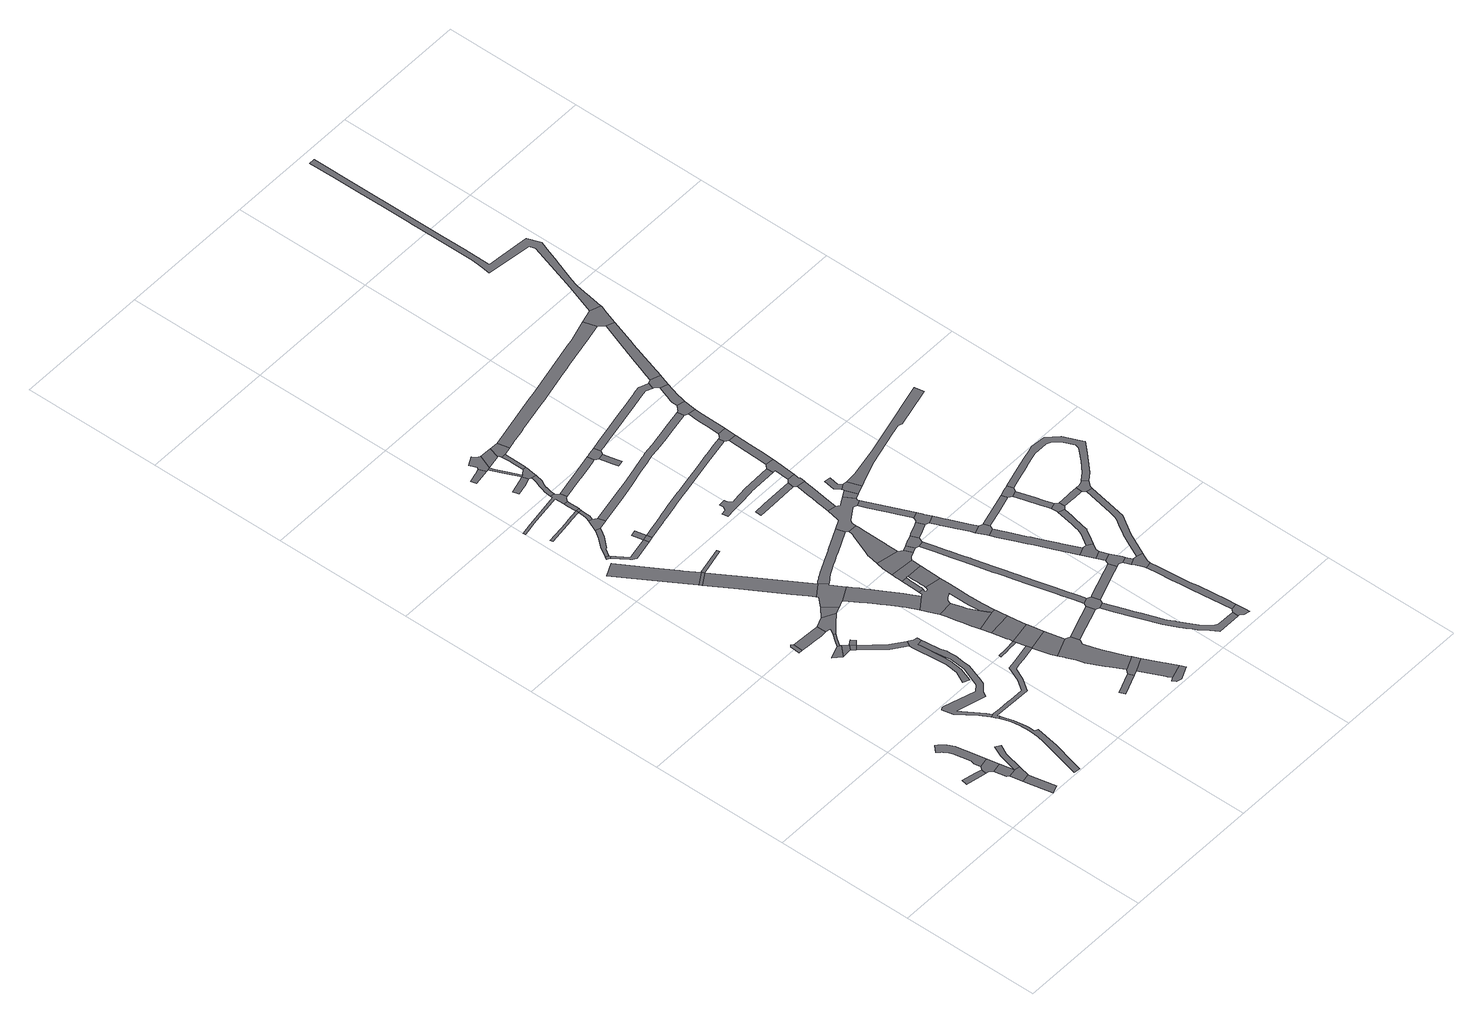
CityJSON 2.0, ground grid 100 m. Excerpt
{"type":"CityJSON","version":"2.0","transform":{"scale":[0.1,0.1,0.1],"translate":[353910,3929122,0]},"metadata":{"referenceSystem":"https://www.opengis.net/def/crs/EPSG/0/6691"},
"CityObjects":{
"road1":{"type":"Road","attributes":{"RoadStructureAttribute.sectionType":"1"},"geometry":[{"type":"MultiSurface","lod":"1","boundaries":[[[0,1,2,3,4,5]]]}]},
"road2":{"type":"Road","attributes":{"RoadStructureAttribute.sectionType":"1"},"geometry":[{"type":"MultiSurface","lod":"1","boundaries":[[[6,7,8,9,10,11]]]}]},
"road3":{"type":"Road","geometry":[{"type":"MultiSurface","lod":"1","boundaries":[[[12,13,14,0,5,15,16]]]}]},
"road4":{"type":"Road","attributes":{"RoadStructureAttribute.sectionType":"1"},"geometry":[{"type":"MultiSurface","lod":"1","boundaries":[[[17,18,19,20,12,16]]]}]},
"road5":{"type":"Road","geometry":[{"type":"MultiSurface","lod":"1","boundaries":[[[21,20,19,6,11]]]}]},
"road6":{"type":"Road","attributes":{"RoadStructureAttribute.sectionType":"1"},"geometry":[{"type":"MultiSurface","lod":"1","boundaries":[[[22,23,24,25,26,27,28,29,30,31,32,33,34,35,36,37,38,39,40,41,42,43,44,45,46,47,14,13]]]}]},
"road7":{"type":"Road","attributes":{"RoadStructureAttribute.sectionType":"1"},"geometry":[{"type":"MultiSurface","lod":"1","boundaries":[[[21,48,49,50,51,20]]]}]},
"road8":{"type":"Road","attributes":{"RoadStructureAttribute.sectionType":"1"},"geometry":[{"type":"MultiSurface","lod":"1","boundaries":[[[52,53,54,55,56,57,58,59,60,61,62,63,64,65,66,67,68,69,70,71,72,73]]]}]},
"road9":{"type":"Road","geometry":[{"type":"MultiSurface","lod":"1","boundaries":[[[74,75,76,77,78]]]}]},
"road10":{"type":"Road","attributes":{"RoadStructureAttribute.sectionType":"1"},"geometry":[{"type":"MultiSurface","lod":"1","boundaries":[[[79,80,81,82,83]]]}]},
"road11":{"type":"Road","geometry":[{"type":"MultiSurface","lod":"1","boundaries":[[[84,85,86,87,88,89,90,91,92,93,94,95,96,97,98,99,100,101,102,103,104,105,106,107,108,109,110,111,112,113,114,115,116,117,118,119,120,121,122]]]}]},
"road12":{"type":"Road","geometry":[{"type":"MultiSurface","lod":"1","boundaries":[[[81,80,123,124]]]}]},
"road13":{"type":"Road","attributes":{"RoadStructureAttribute.sectionType":"1"},"geometry":[{"type":"MultiSurface","lod":"1","boundaries":[[[76,125,126,127,128,129,130,77]]]}]},
"road14":{"type":"Road","geometry":[{"type":"MultiSurface","lod":"1","boundaries":[[[131,124,123,132]]]}]},
"road15":{"type":"Road","attributes":{"RoadStructureAttribute.sectionType":"1"},"geometry":[{"type":"MultiSurface","lod":"1","boundaries":[[[82,133,134,135,136,83]]]}]},
"road16":{"type":"Road","geometry":[{"type":"MultiSurface","lod":"1","boundaries":[[[131,137,138,124]]]}]},
"road17":{"type":"Road","geometry":[{"type":"MultiSurface","lod":"1","boundaries":[[[132,139,140,141,142,131]]]}]},
"road18":{"type":"Road","attributes":{"RoadStructureAttribute.sectionType":"1"},"geometry":[{"type":"MultiSurface","lod":"1","boundaries":[[[143,144,145,146,147,148,149,150,151,152]]]}]},
"road19":{"type":"Road","attributes":{"RoadStructureAttribute.sectionType":"1"},"geometry":[{"type":"MultiSurface","lod":"1","boundaries":[[[153,154,155,156,157,158,159,160,122,121,161,162,52,73,163,164,165,166,167,168,169,170,171]]]}]},
"road20":{"type":"Road","geometry":[{"type":"MultiSurface","lod":"1","boundaries":[[[172,173,174,175,176]]]}]},
"road21":{"type":"Road","attributes":{"RoadStructureAttribute.sectionType":"1"},"geometry":[{"type":"MultiSurface","lod":"1","boundaries":[[[177,178,179,180,181,182,183,184,185,186,187,188,103,102,189,190,191,141,140]]]}]},
"road22":{"type":"Road","geometry":[{"type":"MultiSurface","lod":"1","boundaries":[[[192,129,128,193,194,195,135,134,196,197]]]}]},
"road23":{"type":"Road","geometry":[{"type":"MultiSurface","lod":"1","boundaries":[[[198,199,146,145,200]]]}]},
"road24":{"type":"Road","attributes":{"RoadStructureAttribute.sectionType":"1"},"geometry":[{"type":"MultiSurface","lod":"1","boundaries":[[[201,202,203,204,205,206,207,208,176,175,209,210,211,212,213,214,215]]]}]},
"road25":{"type":"Road","attributes":{"RoadStructureAttribute.sectionType":"1"},"geometry":[{"type":"MultiSurface","lod":"1","boundaries":[[[216,217,218,219,220,221,222,223,224,174,173]]]}]},
"road26":{"type":"Road","attributes":{"RoadStructureAttribute.sectionType":"1"},"geometry":[{"type":"MultiSurface","lod":"1","boundaries":[[[225,192,197,226]]]}]},
"road27":{"type":"Road","attributes":{"RoadStructureAttribute.sectionType":"1"},"geometry":[{"type":"MultiSurface","lod":"1","boundaries":[[[227,228,229,230,231,232,233,234]]]}]},
"road28":{"type":"Road","attributes":{"function":"3","RoadStructureAttribute.sectionType":"1"},"geometry":[{"type":"MultiSurface","lod":"1","boundaries":[[[235,236,237,238,239,240,241,242,243,198,200]]]}]},
"road29":{"type":"Road","attributes":{"RoadStructureAttribute.sectionType":"1"},"geometry":[{"type":"MultiSurface","lod":"1","boundaries":[[[244,245,246,247,248,249,250,251,252,253,254,255,256,257,258]]]}]},
"road30":{"type":"Road","attributes":{"RoadStructureAttribute.sectionType":"1"},"geometry":[{"type":"MultiSurface","lod":"1","boundaries":[[[198,259,260,261,199]]]}]},
"road31":{"type":"Road","geometry":[{"type":"MultiSurface","lod":"1","boundaries":[[[262,263,264,265,266,201,215]]]}]},
"road32":{"type":"Road","geometry":[{"type":"MultiSurface","lod":"1","boundaries":[[[267,220,219,268]]]}]},
"road33":{"type":"Road","geometry":[{"type":"MultiSurface","lod":"1","boundaries":[[[241,269,225,226,270,271,272,273,274,275,242]]]}]},
"road34":{"type":"Road","attributes":{"RoadStructureAttribute.sectionType":"1"},"geometry":[{"type":"MultiSurface","lod":"1","boundaries":[[[276,277,278,279,280,281,282,283,284,285,286]]]}]},
"road35":{"type":"Road","geometry":[{"type":"MultiSurface","lod":"1","boundaries":[[[287,288,220,267]]]}]},
"road36":{"type":"Road","attributes":{"RoadStructureAttribute.sectionType":"1"},"geometry":[{"type":"MultiSurface","lod":"1","boundaries":[[[289,290,291,292]]]}]},
"road37":{"type":"Road","attributes":{"RoadStructureAttribute.sectionType":"1"},"geometry":[{"type":"MultiSurface","lod":"1","boundaries":[[[264,293,294,295,234,296,297,265]]]}]},
"road38":{"type":"Road","geometry":[{"type":"MultiSurface","lod":"1","boundaries":[[[234,295,298,299,227]]]}]},
"road39":{"type":"Road","geometry":[{"type":"MultiSurface","lod":"1","boundaries":[[[300,301,302,251,250,303,227]]]}]},
"road40":{"type":"Road","geometry":[{"type":"MultiSurface","lod":"1","boundaries":[[[304,305,306,307,308,309]]]}]},
"road41":{"type":"Road","attributes":{"function":"3","RoadStructureAttribute.sectionType":"1"},"geometry":[{"type":"MultiSurface","lod":"1","boundaries":[[[310,311,312,313,314,315,316,317,318,319,320,273,272,321,322,323,324,325,326,327,328,329]]]}]},
"road42":{"type":"Road","geometry":[{"type":"MultiSurface","lod":"1","boundaries":[[[330,331,332,333,334,335]]]}]},
"road43":{"type":"Road","attributes":{"function":"3","RoadStructureAttribute.sectionType":"1"},"geometry":[{"type":"MultiSurface","lod":"1","boundaries":[[[336,337,338,339,340,341,342,170]]]}]},
"road44":{"type":"Road","geometry":[{"type":"MultiSurface","lod":"1","boundaries":[[[170,342,343,344,345,286,285,171]]]}]},
"road45":{"type":"Road","geometry":[{"type":"MultiSurface","lod":"1","boundaries":[[[346,347,348,340,339,349,350,351,352,353,354,355,356,357,358,359,360,361,362]]]}]},
"road46":{"type":"Road","attributes":{"RoadStructureAttribute.sectionType":"1"},"geometry":[{"type":"MultiSurface","lod":"1","boundaries":[[[363,364,365,366,367,368,369,257,256,370,371,372,373,374,375,376,377]]]}]},
"road47":{"type":"Road","attributes":{"function":"3","RoadStructureAttribute.sectionType":"1"},"geometry":[{"type":"MultiSurface","lod":"1","boundaries":[[[345,378,379,380,381,382,383,286]]]}]},
"road48":{"type":"Road","attributes":{"function":"3","RoadStructureAttribute.sectionType":"1"},"geometry":[{"type":"MultiSurface","lod":"1","boundaries":[[[384,385,386,387,388,389,390,391,392,393,394,395,396,397,398]]]}]},
"road49":{"type":"Road","geometry":[{"type":"MultiSurface","lod":"1","boundaries":[[[399,400,401,402,403,404,405,304,309]]]}]},
"road50":{"type":"Road","geometry":[{"type":"MultiSurface","lod":"1","boundaries":[[[356,292,291,406,407,357]]]}]},
"road51":{"type":"Road","geometry":[{"type":"MultiSurface","lod":"1","boundaries":[[[381,380,408,409,410,411,412,413,391,390]]]}]},
"road52":{"type":"Road","geometry":[{"type":"MultiSurface","lod":"1","boundaries":[[[414,310,329,415,398,397,416,417,418,419,420,421,422,423,424,425,426,427,411,410,428,429,430,431,432,433,434,435,436,437,438,439,440,441,442,443,444]]]}]},
"road53":{"type":"Road","attributes":{"RoadStructureAttribute.sectionType":"1"},"geometry":[{"type":"MultiSurface","lod":"1","boundaries":[[[400,399,445,446,447,335,448,449,450,451,400,452,453,401]]]}]},
"road54":{"type":"Road","geometry":[{"type":"MultiSurface","lod":"1","boundaries":[[[454,455,448,335,334,363,377,456,457,458]]]}]},
"road55":{"type":"Road","attributes":{"function":"3","RoadStructureAttribute.sectionType":"1"},"geometry":[{"type":"MultiSurface","lod":"1","boundaries":[[[459,460,407,406,461,462,463,464,465]]]}]},
"road56":{"type":"Road","geometry":[{"type":"MultiSurface","lod":"1","boundaries":[[[464,466,467,468,469,465]]]}]},
"road57":{"type":"Road","geometry":[{"type":"MultiSurface","lod":"1","boundaries":[[[443,470,471,472,473,474,475,476,477,478,444]]]}]},
"road58":{"type":"Road","attributes":{"RoadStructureAttribute.sectionType":"1"},"geometry":[{"type":"MultiSurface","lod":"1","boundaries":[[[479,480,481,482,483,484,485,454,458]]]}]},
"road59":{"type":"Road","attributes":{"RoadStructureAttribute.sectionType":"1"},"geometry":[{"type":"MultiSurface","lod":"1","boundaries":[[[275,486,487,488,489,490,491,492,493,494,495,496,497,498,499,500,501,502,503,504,505,506,507,508,242]]]}]},
"road60":{"type":"Road","attributes":{"RoadStructureAttribute.sectionType":"1"},"geometry":[{"type":"MultiSurface","lod":"1","boundaries":[[[509,510,511,512,254,253,513,514,515,516,517,518]]]}]},
"road61":{"type":"Road","geometry":[{"type":"MultiSurface","lod":"1","boundaries":[[[453,452,519,482,481,520,521]]]}]},
"road62":{"type":"Road","attributes":{"RoadStructureAttribute.sectionType":"1"},"geometry":[{"type":"MultiSurface","lod":"1","boundaries":[[[522,523,524,525,526,527,528,436,435]]]}]},
"road63":{"type":"Road","geometry":[{"type":"MultiSurface","lod":"1","boundaries":[[[522,529,530,531,532,533,534,477,476,535,536,537,523]]]}]},
"road64":{"type":"Road","attributes":{"RoadStructureAttribute.sectionType":"1"},"geometry":[{"type":"MultiSurface","lod":"1","boundaries":[[[347,538,539,540,541,542,543,544,545,348]]]}]},
"road65":{"type":"Road","geometry":[{"type":"MultiSurface","lod":"1","boundaries":[[[546,531,530,547,548,549,550,551,552,553]]]}]},
"road66":{"type":"Road","attributes":{"RoadStructureAttribute.sectionType":"1"},"geometry":[{"type":"MultiSurface","lod":"1","boundaries":[[[552,554,555,556,557,558,559,560,561,562,563,564,565,566,567,553]]]}]},
"road67":{"type":"Road","attributes":{"RoadStructureAttribute.sectionType":"1"},"geometry":[{"type":"MultiSurface","lod":"1","boundaries":[[[568,569,570,571,572,573,574,575,576,577,578,579,580,581,582,583,584,585,586,587,588,589,590,591,592,593,594,595,267,268]]]}]},
"road68":{"type":"Road","geometry":[{"type":"MultiSurface","lod":"1","boundaries":[[[596,597,598,599,600,601]]]}]},
"road69":{"type":"Road","geometry":[{"type":"MultiSurface","lod":"1","boundaries":[[[602,603,509,518,601,600,604,605]]]}]},
"road70":{"type":"Road","attributes":{"RoadStructureAttribute.sectionType":"1"},"geometry":[{"type":"MultiSurface","lod":"1","boundaries":[[[606,607,608,609,610,611,612,613,614,615,616,617,263,262,618,619,620,621,622,623,624,625,626,627,628,629]]]}]},
"road71":{"type":"Road","attributes":{"RoadStructureAttribute.sectionType":"1"},"geometry":[{"type":"MultiSurface","lod":"1","boundaries":[[[549,630,631,550]]]}]},
"road72":{"type":"Road","geometry":[{"type":"MultiSurface","lod":"1","boundaries":[[[543,542,632,633,634,635,636,637]]]}]},
"road73":{"type":"Road","attributes":{"RoadStructureAttribute.sectionType":"1"},"geometry":[{"type":"MultiSurface","lod":"1","boundaries":[[[636,638,639,640,641,642,643,644,645,646,647,648,649,650,651,652,653,654,655,656,657,658,659,660,661,662,663,664,665,666,667,668,669,670,671,672,673,637]]]}]},
"road74":{"type":"Road","attributes":{"RoadStructureAttribute.sectionType":"1"},"geometry":[{"type":"MultiSurface","lod":"1","boundaries":[[[674,675,676,677,678,679,680,681,682,683,684,685,686,687,688,689,690,691,692,693]]]}]},
"road75":{"type":"Road","geometry":[{"type":"MultiSurface","lod":"1","boundaries":[[[657,656,694,695,696,697,698,631,630]]]}]},
"road76":{"type":"Road","attributes":{"RoadStructureAttribute.sectionType":"1"},"geometry":[{"type":"MultiSurface","lod":"1","boundaries":[[[699,700,701,702,703,704]]]}]},
"road77":{"type":"Road","geometry":[{"type":"MultiSurface","lod":"1","boundaries":[[[705,706,707,708,709,710,711,712,713,714,715,497,496,561,560,716,717,718,719,720]]]}]},
"road78":{"type":"Road","attributes":{"RoadStructureAttribute.sectionType":"1"},"geometry":[{"type":"MultiSurface","lod":"1","boundaries":[[[721,722,723,724,725,726,727,728,729,730,731,732,633,632,733,734,735,736,737,738,739,740,741,742,743,744,745,746,747]]]}]},
"road79":{"type":"Road","attributes":{"RoadStructureAttribute.sectionType":"1"},"geometry":[{"type":"MultiSurface","lod":"1","boundaries":[[[748,749,750,751,752,753,754,755,756,696,695]]]}]},
"road80":{"type":"Road","attributes":{"RoadStructureAttribute.sectionType":"1"},"geometry":[{"type":"MultiSurface","lod":"1","boundaries":[[[757,758,759,760,761,762,712,711,763,764,765,766,767]]]}]},
"road81":{"type":"Road","attributes":{"RoadStructureAttribute.sectionType":"1"},"geometry":[{"type":"MultiSurface","lod":"1","boundaries":[[[768,769,770,771,772,773,635,634,774,775,776,777,778,779,780]]]}]},
"road82":{"type":"Road","geometry":[{"type":"MultiSurface","lod":"1","boundaries":[[[767,766,781,782,783,784,785,786,787,788,699,704]]]}]},
"road83":{"type":"Road","attributes":{"RoadStructureAttribute.sectionType":"1"},"geometry":[{"type":"MultiSurface","lod":"1","boundaries":[[[789,790,791,792,793,794,795,705,720]]]}]},
"road84":{"type":"Road","geometry":[{"type":"MultiSurface","lod":"1","boundaries":[[[796,797,798,795,794,799,752,751,800]]]}]},
"road85":{"type":"Road","geometry":[{"type":"MultiSurface","lod":"1","boundaries":[[[801,802,708,707]]]}]},
"road86":{"type":"Road","attributes":{"RoadStructureAttribute.sectionType":"1"},"geometry":[{"type":"MultiSurface","lod":"1","boundaries":[[[803,804,805,806,807,808,809,810,811,812,813,814,815,796,800]]]}]},
"road87":{"type":"Road","geometry":[{"type":"MultiSurface","lod":"1","boundaries":[[[816,788,787,817,818,819,820,821,674,693]]]}]},
"road88":{"type":"Road","geometry":[{"type":"MultiSurface","lod":"1","boundaries":[[[746,822,823,824,825,826,827,828,747]]]}]},
"road89":{"type":"Road","geometry":[{"type":"MultiSurface","lod":"1","boundaries":[[[829,830,831,832,833,834]]]}]},
"road90":{"type":"Road","geometry":[{"type":"MultiSurface","lod":"1","boundaries":[[[835,812,811,836,837,838,839,840]]]}]},
"road91":{"type":"Road","geometry":[{"type":"MultiSurface","lod":"1","boundaries":[[[841,802,801,842,843,844,829,834]]]}]},
"road92":{"type":"Road","attributes":{"RoadStructureAttribute.sectionType":"1"},"geometry":[{"type":"MultiSurface","lod":"1","boundaries":[[[845,846,847,848,849,850,851,852,853,854,855,856,605,604,857,858,859,860,861,862,863,864,865,866,867,868,869,870]]]}]},
"road93":{"type":"Road","attributes":{"RoadStructureAttribute.sectionType":"1"},"geometry":[{"type":"MultiSurface","lod":"1","boundaries":[[[837,871,872,873,874,875,876,877,878,879,880,881,882,883,884,885,886,887,888,838]]]}]},
"road94":{"type":"Road","attributes":{"RoadStructureAttribute.sectionType":"1"},"geometry":[{"type":"MultiSurface","lod":"1","boundaries":[[[889,890,891,892,893,894,895,896,897,828,827,898,899,900,901,902,903,904]]]}]},
"road95":{"type":"Road","attributes":{"RoadStructureAttribute.sectionType":"1"},"geometry":[{"type":"MultiSurface","lod":"1","boundaries":[[[905,821,820,906,907,908,909,910,911,912]]]}]},
"road96":{"type":"Road","attributes":{"RoadStructureAttribute.sectionType":"1"},"geometry":[{"type":"MultiSurface","lod":"1","boundaries":[[[913,914,915,916]]]}]},
"road97":{"type":"Road","attributes":{"RoadStructureAttribute.sectionType":"1"},"geometry":[{"type":"MultiSurface","lod":"1","boundaries":[[[917,918,919,920,921,922,923,924,925,926,521,520,927,928,929,930,931,932,933,934,935,936,937,938,939,940,941,942,943,944,945]]]}]},
"road98":{"type":"Road","geometry":[{"type":"MultiSurface","lod":"1","boundaries":[[[946,915,914,947,948,949,882,881]]]}]},
"road99":{"type":"Road","geometry":[{"type":"MultiSurface","lod":"1","boundaries":[[[779,950,951,952,953,954,913,916,780]]]}]},
"road100":{"type":"Road","attributes":{"RoadStructureAttribute.sectionType":"1"},"geometry":[{"type":"MultiSurface","lod":"1","boundaries":[[[955,956,952,951,957]]]}]},
"road101":{"type":"Road","geometry":[{"type":"MultiSurface","lod":"1","boundaries":[[[912,911,958,959,960,580,579]]]}]},
"road102":{"type":"Road","geometry":[{"type":"MultiSurface","lod":"1","boundaries":[[[961,962,963,964,955,957,965,966,967,889,904]]]}]},
"road103":{"type":"Road","attributes":{"RoadStructureAttribute.sectionType":"1"},"geometry":[{"type":"MultiSurface","lod":"1","boundaries":[[[839,968,969,970,971,840]]]}]},
"road104":{"type":"Road","attributes":{"RoadStructureAttribute.sectionType":"1"},"geometry":[{"type":"MultiSurface","lod":"1","boundaries":[[[958,972,973,974,975,976,977,978,959]]]}]},
"road105":{"type":"Road","geometry":[{"type":"MultiSurface","lod":"1","boundaries":[[[979,980,981,606,629,982,974,973,983,984,985]]]}]},
"road106":{"type":"Road","attributes":{"RoadStructureAttribute.sectionType":"1"},"geometry":[{"type":"MultiSurface","lod":"1","boundaries":[[[986,987,988,989,990,949,948,991,992,993,994,995,996,997,998,999,1000,1001]]]}]},
"road107":{"type":"Road","attributes":{"RoadStructureAttribute.sectionType":"1"},"geometry":[{"type":"MultiSurface","lod":"1","boundaries":[[[1002,1003,1004,1005,1006,1007,1008,1009,1010,979,985]]]}]},
"road108":{"type":"Road","geometry":[{"type":"MultiSurface","lod":"1","boundaries":[[[1011,1012,1013,971,970,1014,1015,1016]]]}]},
"road109":{"type":"Road","attributes":{"RoadStructureAttribute.sectionType":"1"},"geometry":[{"type":"MultiSurface","lod":"1","boundaries":[[[1017,1018,1015,1014,1019,1020,1021,1022,1023]]]}]},
"road110":{"type":"Road","geometry":[{"type":"MultiSurface","lod":"1","boundaries":[[[1022,1024,1025,1001,1000,1026,1027,1023]]]}]},
"road111":{"type":"Road","geometry":[{"type":"MultiSurface","lod":"1","boundaries":[[[869,1028,1029,1006,1005,1030,1031,1032,870]]]}]},
"road112":{"type":"Road","attributes":{"RoadStructureAttribute.sectionType":"1"},"geometry":[{"type":"MultiSurface","lod":"1","boundaries":[[[1033,1034,1035,1036,1037,1038,1039,1040,1041,964,963,1042,1043,1044,1045,1046]]]}]},
"road113":{"type":"Road","attributes":{"RoadStructureAttribute.sectionType":"1"},"geometry":[{"type":"MultiSurface","lod":"1","boundaries":[[[1047,1048,1049,1027,1026,1050,1051,1052]]]}]},
"road114":{"type":"Road","attributes":{"RoadStructureAttribute.sectionType":"1"},"geometry":[{"type":"MultiSurface","lod":"1","boundaries":[[[1053,1054,1055,1056,1057,1058,1059,1060,1061,1062,1063,1064,1065,1066,843,842]]]}]},
"road115":{"type":"Road","attributes":{"RoadStructureAttribute.sectionType":"1"},"geometry":[{"type":"MultiSurface","lod":"1","boundaries":[[[1067,1068,1069,1070,1071,1072,1073,1074,1075,1076,1077,1078,1079,1080,1081,1082,1032,1031]]]}]},
"road116":{"type":"Road","geometry":[{"type":"MultiSurface","lod":"1","boundaries":[[[1046,1045,1083,1084,1085,1086,1087,1047,1052]]]}]},
"road117":{"type":"Road","attributes":{"RoadStructureAttribute.sectionType":"1"},"geometry":[{"type":"MultiSurface","lod":"1","boundaries":[[[1088,1089,1090,1091,1092,1093,1094,1095,1096,1097,1098,1099,1100,1101,1102,1103,1085,1084,1104,1105,1106,1107,1108,1109,1110,1111,1112,1113,1114,1115,1116,1011,1016]]]}]},
"road118":{"type":"Road","geometry":[{"type":"MultiSurface","lod":"1","boundaries":[[[1074,1073,1117,1118,1119,1120,1121,1122,917,945]]]}]},
"road119":{"type":"Road","attributes":{"RoadStructureAttribute.sectionType":"1"},"geometry":[{"type":"MultiSurface","lod":"1","boundaries":[[[1121,1123,1124,1125,1126,1127,1128,1129,1130,1131,1132,1133,1134,1135,1136,1137,1138,1139,1140,1141,1142,1143,1144,1145,1146,1147,1148,1149,1150,1151,1152,1153,1154,1155,1156,1157,1158,1159,1160,1161,1162,1122]]]}]}
},
"vertices":[
[259,465,0],[215,473,0],[115,497,0],[106,456,0],[210,432,0],[251,424,0],
[347,206,0],[359,145,0],[388,3,0],[447,25,0],[411,193,0],[406,218,0],
[367,413,0],[349,501,0],[280,487,0],[277,420,0],[298,399,0],
[315,310,0],[328,303,0],[329,299,0],[388,311,0],
[426,301,0],
[320,647,0],[311,692,0],[306,716,0],[292,748,0],[283,762,0],[267,783,0],[259,794,0],[250,803,0],[235,819,0],[192,773,0],[198,767,0],[206,760,0],[210,755,0],[213,752,0],[218,747,0],[223,740,0],[230,732,0],[242,708,0],[248,696,0],[253,676,0],[258,651,0],[269,594,0],[274,572,0],[275,561,0],[270,531,0],[279,488,0],
[460,437,0],[495,508,0],[459,526,0],[423,450,0],
[663,664,0],[669,651,0],[676,628,0],[676,627,0],[689,584,0],[698,531,0],[702,454,0],[696,380,0],[684,331,0],[649,185,0],[606,19,0],[649,8,0],[670,90,0],[712,246,0],[746,421,0],[720,427,0],[721,437,0],[721,482,0],[721,496,0],[704,586,0],[703,590,0],[680,669,0],
[310,2028,0],[306,1958,0],[332,1957,0],[336,2026,0],[324,2040,0],
[401,1778,0],[453,1731,0],[519,1800,0],[509,1807,0],[497,1816,0],
[645,753,0],[558,879,0],[546,905,0],[738,850,0],[752,846,0],[777,888,0],[829,929,0],[842,962,0],[888,1091,0],[893,1146,0],[899,1208,0],[897,1239,0],[896,1267,0],[895,1278,0],[883,1322,0],[881,1351,0],[876,1390,0],[871,1434,0],[869,1453,0],[828,1449,0],[831,1422,0],[841,1335,0],[849,1270,0],[857,1210,0],[847,1098,0],[793,954,0],[748,922,0],[524,987,0],[510,991,0],[495,979,0],[510,899,0],[556,837,0],[602,773,0],[615,753,0],[622,742,0],[630,730,0],[636,720,0],[642,708,0],[662,715,0],
[524,1734,0],[555,1767,0],
[400,1952,0],[439,1950,0],[505,1946,0],[546,1946,0],[546,2016,0],[510,2016,0],
[579,1733,0],[548,1706,0],
[543,1852,0],[572,1890,0],[560,1899,0],[526,1854,0],
[612,1760,0],[590,1788,0],
[682,1553,0],[782,1482,0],[805,1515,0],[712,1582,0],
[118,3174,0],[303,2881,0],[355,2800,0],[444,2856,0],[385,2951,0],[374,2968,0],[322,3052,0],[243,3180,0],[150,3325,0],[53,3278,0],
[1090,903,0],[1033,892,0],[986,786,0],[933,709,0],[833,712,0],[804,712,0],[728,714,0],[673,715,0],[648,696,0],[653,683,0],[679,675,0],[673,688,0],[953,682,0],[1014,771,0],[1052,855,0],[1093,863,0],[1144,873,0],[1252,894,0],[1242,933,0],
[160,3370,0],[180,3357,0],[196,3368,0],[189,3378,0],[171,3389,0],
[784,1456,0],[785,1445,0],[802,1272,0],[808,1206,0],[796,1115,0],[755,1031,0],[799,1012,0],[833,1107,0],[846,1209,0],[841,1270,0],[829,1423,0],[827,1449,0],[865,1486,0],[838,1492,0],[812,1510,0],
[621,2047,0],[557,1947,0],[563,1948,0],[584,1940,0],[639,1945,0],[710,2001,0],
[455,2837,0],[450,2858,0],[366,2781,0],
[305,3583,0],[299,3569,0],[292,3558,0],[266,3521,0],[264,3519,0],[219,3467,0],[209,3456,0],[174,3393,0],[223,3430,0],[234,3433,0],[241,3440,0],[269,3474,0],[296,3504,0],[325,3549,0],[336,3569,0],
[251,3260,0],[260,3248,0],[285,3231,0],[442,3266,0],[433,3305,0],[352,3287,0],[281,3270,0],[269,3268,0],[213,3344,0],
[687,2105,0],[758,2020,0],
[356,3776,0],[266,3764,0],[234,3760,0],[62,3736,0],[67,3718,0],[268,3747,0],[269,3747,0],[355,3758,0],
[472,2614,0],[473,2612,0],[565,2464,0],[580,2440,0],[657,2316,0],[714,2224,0],[739,2184,0],[828,2250,0],[596,2617,0],
[88,3920,0],[2,3904,0],[6,3884,0],[35,3890,0],[104,3905,0],[352,3943,0],[354,3870,0],[383,3871,0],[401,3894,0],[415,3897,0],[405,3945,0],[381,3964,0],[381,3972,0],[349,3976,0],[351,3961,0],
[656,2886,0],[651,2906,0],[567,2886,0],
[405,3584,0],[394,3636,0],[365,3657,0],[341,3666,0],[336,3652,0],
[472,3314,0],[481,3275,0],
[747,2172,0],[801,2037,0],[805,2038,0],[813,2040,0],[922,2099,0],[865,2191,0],[871,2195,0],
[1144,1012,0],[1129,1011,0],[1081,1009,0],[1072,1008,0],[1071,990,0],[1083,990,0],[1130,993,0],[1145,994,0],[1224,1000,0],[1224,998,0],[1221,1018,0],
[455,3394,0],[416,3385,0],
[1304,243,0],[1319,206,0],[1474,268,0],[1459,305,0],
[377,3686,0],[378,3706,0],[380,3756,0],[353,3716,0],[351,3692,0],
[381,3773,0],[380,3778,0],
[380,3779,0],[385,3779,0],[384,3839,0],[354,3842,0],
[243,4462,0],[203,4451,0],[196,4449,0],[134,4431,0],[145,4393,0],[265,4413,0],
[1153,1696,0],[1147,1710,0],[1118,1763,0],[1101,1796,0],[1090,1817,0],[1048,1888,0],[998,1973,0],[980,2003,0],[964,2030,0],[939,2070,0],[927,2090,0],[834,2007,0],[872,1952,0],[899,1909,0],[930,1860,0],[942,1841,0],[961,1810,0],[989,1766,0],[1023,1702,0],[1060,1628,0],
[331,4205,0],[231,4177,0],[243,4137,0],[329,4156,0],[377,4174,0],[365,4218,0],
[1253,889,0],[1278,782,0],[1283,771,0],[1298,734,0],[1439,793,0],[1421,865,0],[1407,928,0],
[1397,973,0],[1395,987,0],[1384,1047,0],
[1488,711,0],[1491,716,0],[1475,774,0],[1319,686,0],[1320,682,0],[1346,623,0],[1358,574,0],[1362,566,0],[1420,452,0],[1422,448,0],[1483,334,0],[1585,382,0],[1575,404,0],[1568,419,0],[1510,569,0],[1492,622,0],[1473,682,0],
[397,4165,0],[394,4145,0],[388,4122,0],[383,4105,0],[374,4081,0],[367,4059,0],[356,4027,0],[385,4004,0],[387,4023,0],[395,4044,0],[388,4044,0],[400,4067,0],[421,4106,0],[432,4159,0],[432,4160,0],
[1378,1082,0],[1369,1137,0],[1364,1184,0],[1190,1164,0],[1214,1062,0],[1218,1045,0],
[1121,1459,0],[1123,1451,0],[1136,1391,0],[1146,1350,0],[1159,1293,0],[1165,1271,0],[1172,1242,0],[1323,1277,0],[1317,1289,0],[1291,1337,0],[1252,1415,0],[1243,1452,0],[1237,1475,0],[1225,1519,0],[1109,1508,0],
[278,4416,0],[294,4419,0],[338,4524,0],[315,4536,0],[297,4566,0],[230,4529,0],[250,4479,0],
[1509,282,0],[1610,329,0],
[1357,1246,0],[1355,1266,0],[1354,1278,0],[1331,1276,0],[1329,1273,0],[1327,1273,0],
[1168,1701,0],[1081,1578,0],[1224,1533,0],[1228,1544,0],[1235,1554,0],[1251,1566,0],[1272,1578,0],[1283,1584,0],[1282,1485,0],[1283,1473,0],[1283,1461,0],[1285,1421,0],[1290,1345,0],[1323,1290,0],[1353,1293,0],[1349,1358,0],[1345,1413,0],[1345,1418,0],[1344,1468,0],[1344,1578,0],[1345,1650,0],[1346,1706,0],[1230,1723,0],[1230,1720,0],[1225,1709,0],[1219,1701,0],[1211,1700,0],[1205,1702,0],[1202,1711,0],[1207,1725,0],[1169,1726,0],
[284,4402,0],[328,4303,0],[361,4227,0],[381,4224,0],[376,4234,0],[340,4315,0],[308,4388,0],[400,4438,0],[425,4519,0],
[418,4252,0],[382,4225,0],[440,4217,0],[442,4231,0],[443,4252,0],
[1676,187,0],[1668,205,0],[1578,139,0],[1591,110,0],[1596,103,0],[1613,77,0],[1713,110,0],
[1586,61,0],[1600,36,0],[1636,24,0],[1732,71,0],
[1210,1744,0],[1210,1748,0],[1211,1784,0],[1211,1785,0],[1212,1807,0],[1212,1825,0],[1214,1864,0],[1175,1865,0],[1172,1789,0],
[443,4261,0],[445,4335,0],[447,4420,0],[414,4416,0],[420,4366,0],[420,4340,0],[418,4261,0],
[877,2199,0],[888,2206,0],[899,2212,0],[914,2223,0],[940,2241,0],[962,2254,0],[1012,2277,0],[1043,2292,0],[1092,2317,0],[1106,2323,0],[1276,2403,0],[1258,2464,0],[1192,2433,0],[1104,2390,0],[1092,2384,0],[1084,2380,0],[1011,2345,0],[934,2308,0],[924,2303,0],[882,2283,0],[878,2281,0],[865,2273,0],[844,2260,0],
[751,4020,0],[634,3995,0],[563,3979,0],[522,3970,0],[575,3932,0],[586,3934,0],[687,3956,0],[747,3969,0],[754,3971,0],[762,3972,0],
[411,4440,0],[506,4433,0],[488,4516,0],
[1350,1864,0],[1232,1866,0],[1233,1821,0],[1232,1806,0],[1232,1777,0],[1232,1768,0],[1231,1739,0],
[1351,1927,0],[1351,1936,0],[1179,1947,0],[1178,1929,0],[1178,1920,0],[1177,1896,0],[1216,1870,0],[1221,1874,0],[1227,1873,0],
[1535,733,0],[1647,773,0],[1653,775,0],[1671,781,0],[1750,810,0],[1733,868,0],[1652,839,0],[1590,817,0],
[1184,2025,0],[1363,1953,0],[1371,1957,0],[1410,1973,0],[1386,2029,0],[1359,2047,0],[1354,2051,0],[1195,2081,0],
[1354,2130,0],[1355,2146,0],[1355,2150,0],[1356,2208,0],[1357,2343,0],[1358,2363,0],[1358,2386,0],[1293,2387,0],[1287,2356,0],[1277,2333,0],[1225,2202,0],[1211,2165,0],[1208,2151,0],[1203,2122,0],
[584,3298,0],[615,3306,0],[632,3310,0],[659,3315,0],[765,3339,0],[806,3348,0],[887,3364,0],[915,3369,0],[952,3377,0],[1137,3414,0],[1219,3431,0],[1391,3467,0],[1384,3505,0],[1332,3496,0],[1325,3494,0],[1241,3477,0],[1226,3474,0],[1128,3454,0],[1022,3432,0],[885,3405,0],[876,3403,0],[757,3379,0],[744,3376,0],[701,3366,0],[660,3357,0],[642,3353,0],[559,3333,0],[552,3332,0],
[807,3863,0],[816,3823,0],[858,3832,0],[849,3872,0],[829,3963,0],[787,3956,0],
[786,4028,0],[764,4023,0],[845,3990,0],[834,4039,0],
[1395,3844,0],[1283,3822,0],[1167,3799,0],[1083,3782,0],[1002,3772,0],[974,3762,0],[965,3760,0],[865,3737,0],[724,3704,0],[722,3703,0],[682,3695,0],[506,3659,0],[597,3625,0],[692,3646,0],[753,3661,0],[859,3687,0],[935,3706,0],[985,3718,0],[1013,3726,0],[1073,3731,0],[1178,3750,0],[1198,3754,0],[1274,3769,0],[1405,3794,0],
[1445,1988,0],[1421,2044,0],
[1777,797,0],[1819,812,0],[1833,840,0],[1815,897,0],[1789,910,0],[1747,893,0],
[1776,962,0],[1763,1013,0],[1757,1033,0],[1734,1125,0],[1704,1244,0],[1669,1376,0],[1668,1380,0],[1653,1443,0],[1646,1472,0],[1631,1531,0],[1619,1575,0],[1597,1661,0],[1594,1676,0],[1593,1678,0],[1576,1741,0],[1558,1813,0],[1553,1834,0],[1534,1909,0],[1516,1987,0],[1470,1976,0],[1495,1880,0],[1525,1762,0],[1542,1693,0],[1569,1592,0],[1573,1573,0],[1575,1565,0],[1594,1490,0],[1601,1464,0],[1605,1447,0],[1624,1371,0],[1626,1363,0],[1658,1238,0],[1701,1073,0],[1707,1050,0],[1721,996,0],[1728,968,0],
[1379,3115,0],[1167,3109,0],[1166,3109,0],[1049,3094,0],[1033,3092,0],[1011,3113,0],[1009,3127,0],[1007,3143,0],[958,3139,0],[959,3122,0],[960,3109,0],[959,3107,0],[946,3083,0],[908,3078,0],[915,3036,0],[977,3042,0],[1053,3049,0],[1159,3061,0],[1172,3062,0],[1380,3067,0],
[1513,1999,0],[1526,2024,0],[1502,2078,0],[1483,2070,0],[1465,2063,0],
[1371,2939,0],[1139,2934,0],[1053,2932,0],[1054,2887,0],[1131,2889,0],[1364,2894,0],
[1535,2509,0],[1531,2519,0],[1537,2536,0],[1494,2608,0],[1457,2587,0],[1430,2571,0],[1403,2588,0],[1344,2598,0],[1335,2548,0],[1328,2510,0],[1325,2497,0],[1358,2419,0],[1370,2440,0],[1460,2498,0],[1465,2502,0],[1494,2492,0],
[2139,152,0],[2111,167,0],[2058,241,0],[1992,366,0],[1989,372,0],[1986,376,0],[1963,419,0],[1957,432,0],[1945,465,0],[1905,577,0],[1890,620,0],[1871,672,0],[1812,700,0],[1851,591,0],[1869,542,0],[1916,412,0],[1932,382,0],[1948,351,0],[1965,319,0],[1967,315,0],[1985,281,0],[2004,247,0],[2019,218,0],[2063,156,0],[2098,107,0],[2271,105,0],[2272,151,0],
[1553,2035,0],[1580,2046,0],[1630,2068,0],[1637,2071,0],[1613,2126,0],[1589,2115,0],[1558,2102,0],[1541,2095,0],[1531,2091,0],
[1383,2865,0],[1369,2764,0],[1366,2745,0],[1358,2695,0],[1354,2663,0],[1347,2617,0],[1410,2627,0],[1437,2824,0],[1439,2838,0],[1444,2869,0],[1385,2878,0],
[2033,976,0],[1960,950,0],[1957,949,0],[1918,934,0],[1861,914,0],[1825,901,0],[1864,851,0],[1975,892,0],[1977,892,0],[1981,894,0],[2071,926,0],[2119,943,0],[2099,1000,0],
[1448,2897,0],[1450,2911,0],[1450,2912,0],[1447,2912,0],[1445,2913,0],[1447,2929,0],[1449,2955,0],[1394,2959,0],
[1520,2432,0],[1556,2348,0],[1575,2303,0],[1596,2254,0],[1633,2170,0],[1637,2160,0],[1679,2178,0],
[1719,2084,0],[1698,2133,0],[1695,2140,0],[1626,2132,0],[1664,2060,0],
[1573,2550,0],[1540,2635,0],
[1689,2003,0],[1691,1997,0],[1700,1978,0],[1712,1950,0],[1736,1895,0],[1750,1863,0],[1770,1817,0],[1777,1800,0],[1781,1790,0],[1837,1813,0],[1817,1859,0],[1759,1989,0],[1757,1996,0],
[1403,3068,0],[1457,3047,0],[1459,3063,0],[1463,3108,0],[1465,3138,0],[1407,3143,0],
[2280,105,0],[2302,85,0],[2342,76,0],[2342,104,0],[2341,134,0],[2338,177,0],[2293,173,0],
[1576,2677,0],[1558,2705,0],[1567,2770,0],[1523,2776,0],[1512,2693,0],[1539,2652,0],
[1864,1799,0],[1812,1722,0],[1817,1709,0],[1872,1733,0],[1885,1759,0],[1869,1800,0],
[1543,2647,0],[1643,2577,0],[1608,2672,0],[1607,2671,0],
[1410,4159,0],[1406,4160,0],[1373,4154,0],[1358,4151,0],[1336,4146,0],[1313,4142,0],[1248,4127,0],[1160,4108,0],[1124,4101,0],[1005,4075,0],[906,4054,0],[891,4051,0],[899,4001,0],[907,4003,0],[1020,4028,0],[1128,4050,0],[1129,4050,0],[1241,4074,0],[1326,4092,0],[1327,4092,0],[1347,4096,0],[1381,4103,0],[1406,4109,0],[1411,4107,0],[1455,4089,0],[1473,4136,0],
[1835,1666,0],[1867,1592,0],[1879,1565,0],[1880,1563,0],[1914,1484,0],[1931,1447,0],[1963,1370,0],[1974,1345,0],[1979,1333,0],[2016,1247,0],[2046,1180,0],[2101,1204,0],[2045,1334,0],[2041,1343,0],[1996,1445,0],[1969,1508,0],[1957,1534,0],[1908,1649,0],
[2224,796,0],[2226,786,0],[2235,709,0],[2238,671,0],[2240,653,0],[2244,609,0],[2250,553,0],[2258,472,0],[2258,464,0],[2332,251,0],[2308,462,0],[2297,515,0],[2287,620,0],[2281,691,0],[2274,759,0],[2269,806,0],
[1410,3238,0],[1467,3163,0],[1469,3211,0],[1471,3299,0],[1472,3329,0],[1472,3331,0],[1475,3445,0],[1416,3447,0],
[2167,1051,0],[2143,1108,0],[2087,1084,0],[2111,1027,0],
[1617,4781,0],[1460,4736,0],[1439,4730,0],[1421,4726,0],[1415,4725,0],[1318,4703,0],[1274,4693,0],[984,4627,0],[926,4614,0],[901,4609,0],[555,4444,0],[556,4445,0],[647,4465,0],[673,4471,0],[677,4472,0],[908,4523,0],[937,4529,0],[1204,4590,0],[1244,4598,0],[1281,4607,0],[1356,4624,0],[1365,4626,0],[1410,4636,0],[1424,4639,0],[1431,4640,0],[1442,4643,0],[1532,4663,0],[1546,4666,0],[1643,4688,0],
[2051,1166,0],[2144,1137,0],[2170,1178,0],[2131,1202,0],
[2138,950,0],[2166,938,0],[2208,955,0],[2201,973,0],[2181,1018,0],
[2228,907,0],[2213,944,0],[2187,889,0],
[1478,3531,0],[1419,3532,0],[1399,3508,0],
[2274,836,0],[2293,874,0],[2302,894,0],[2259,906,0],[2192,879,0],[2216,825,0],[2218,819,0],
[1902,1764,0],[2005,1793,0],[2138,1832,0],[2125,1874,0],
[1483,3715,0],[1487,3775,0],[1430,3779,0],[1424,3705,0],[1422,3690,0],[1422,3651,0],[1421,3600,0],
[1440,3880,0],[1419,3858,0],[1409,3847,0],[1421,3784,0],[1489,3811,0],[1494,3856,0],[1497,3869,0],
[2213,1383,0],[2207,1354,0],[2201,1323,0],[2190,1293,0],[2188,1290,0],[2181,1195,0],[2190,1210,0],[2231,1275,0],[2238,1285,0],[2241,1290,0],[2243,1299,0],[2249,1334,0],[2263,1402,0],[2268,1429,0],[2282,1499,0],[2240,1514,0],
[1503,3899,0],[1512,3937,0],[1527,3989,0],[1543,4038,0],[1486,4057,0],[1470,4011,0],[1459,3977,0],[1447,3937,0],[1442,3921,0],
[2210,1899,0],[2194,1894,0],[2167,1887,0],[2165,1815,0],[2208,1830,0],[2222,1856,0],
[2260,1649,0],[2245,1703,0],[2187,1742,0],[2218,1631,0],[2219,1628,0],[2236,1568,0],[2279,1581,0],
[2240,1554,0],[2241,1523,0],[2306,1517,0],[2304,1563,0],
[1473,4083,0],[1476,4077,0],[1565,4104,0],[1571,4123,0],[1500,4147,0],
[2459,1362,0],[2440,1270,0],[2432,1230,0],[2421,1202,0],[2397,1164,0],[2353,1092,0],[2347,1082,0],[2339,1068,0],[2317,1026,0],[2383,1056,0],[2472,1197,0],[2489,1280,0],[2529,1485,0],[2486,1493,0],
[2467,1563,0],[2412,1563,0],[2388,1563,0],[2389,1518,0],[2398,1518,0],[2466,1518,0],
[1648,2579,0],[1670,2587,0],[1755,2617,0],[1839,2650,0],[2100,2720,0],[2178,2740,0],[2204,2729,0],[2476,2796,0],[2500,2802,0],[2488,2870,0],[2476,2867,0],[2082,2767,0],[1918,2724,0],[1691,2677,0],
[1576,4138,0],[1581,4151,0],[1589,4177,0],[1600,4210,0],[1668,4422,0],[1671,4431,0],[1738,4630,0],[1681,4649,0],[1604,4439,0],[1602,4432,0],[1601,4432,0],[1596,4417,0],[1552,4292,0],[1551,4290,0],[1523,4213,0],[1516,4195,0],
[2534,1505,0],[2561,1543,0],[2535,1580,0],[2523,1571,0],[2495,1563,0],
[2254,1865,0],[2297,1878,0],[2412,1911,0],[2413,1912,0],[2472,1929,0],[2527,1945,0],[2533,1944,0],[2637,1943,0],[2666,1931,0],[2706,1892,0],[2716,1869,0],[2746,1800,0],[2746,1799,0],[2741,1771,0],[2664,1689,0],[2595,1620,0],[2623,1584,0],[2692,1655,0],[2740,1703,0],[2806,1776,0],[2792,1806,0],[2785,1822,0],[2768,1859,0],[2744,1915,0],[2671,1990,0],[2563,1999,0],[2520,1987,0],[2473,1973,0],[2397,1952,0],
[1747,4656,0],[1768,4716,0],[1781,4752,0],[1789,4776,0],[1791,4782,0],[1714,4808,0],
[1792,4784,0],[1809,4887,0],[1810,4893,0],[1817,4939,0],[1828,5007,0],[1829,5013,0],[1847,5063,0],[1871,5130,0],[1895,5195,0],[1897,5200,0],[1918,5258,0],[1940,5319,0],[1973,5408,0],[1936,5501,0],[1701,5523,0],[1637,5530,0],[1622,5531,0],[1622,5541,0],[1623,5730,0],[1623,5930,0],[1623,6130,0],[1623,6330,0],[1621,6456,0],[1619,6554,0],[1619,6926,0],[1579,6926,0],[1582,6729,0],[1583,6530,0],[1583,6329,0],[1583,6128,0],[1583,6125,0],[1583,5930,0],[1583,5630,0],[1575,5550,0],[1575,5548,0],[1569,5487,0],[1685,5471,0],[1896,5443,0],[1909,5404,0],[1791,5027,0]
]}
